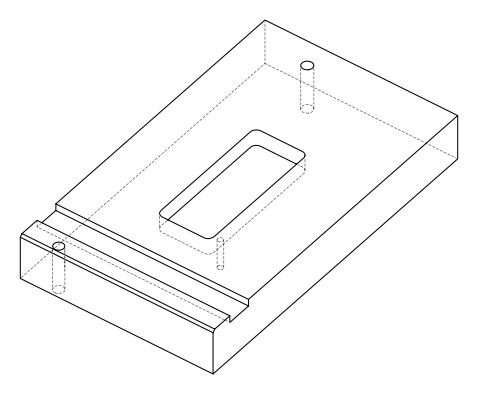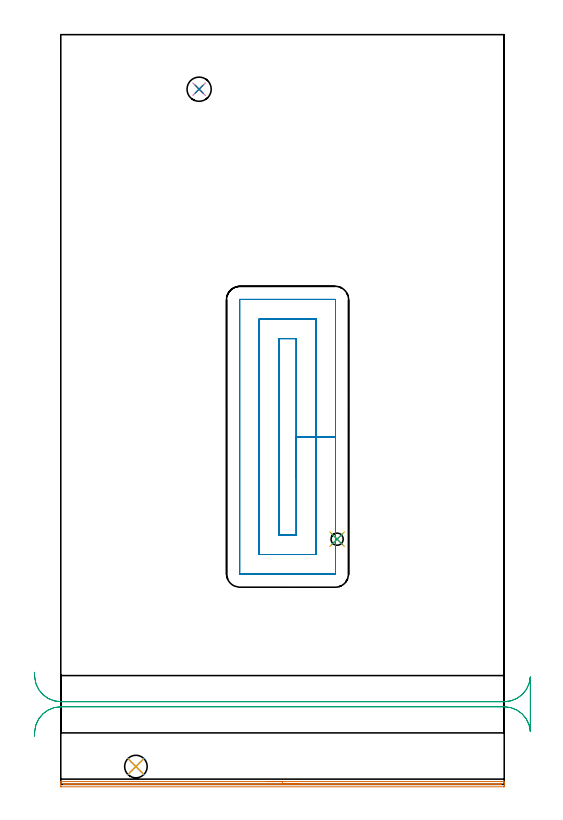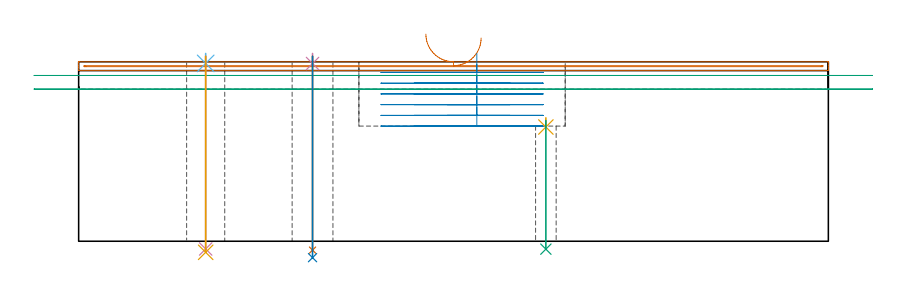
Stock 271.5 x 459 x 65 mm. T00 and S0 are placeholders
(PLAN: 11 operations, 8 tool changes, 22.5 min)
(1 AREA_MILL | FG_CHAMFER_SURFACE | UGT0205_001 | 4.49 min | 1390 mm3)
(2 MILL_RECTANGULAR_POCKET | POCKET_RECTANGULAR_STRAIGHT | UGT0201_008 | Follow Part, ap 4, ae 75% | 13.84 min | 319321 mm3)
(3 MILL_RECTANGULAR_SLOT | SLOT_RECTANGULAR | UGT0201_004 | Follow Part, ap 8, ae 75% | 2.75 min | 94596 mm3)
(4 SPOT_DRILL | STEP1HOLE | NXT0321_9005460120000 | 0.03 min | 145 mm3)
(5 SPOT_DRILL_1 | STEP1HOLE_1 | NXT0321_9005460120000 | 0.03 min | 8 mm3)
(6 SPOT_DRILL_2 | STEP1HOLE_2 | NXT0321_9005460120000 | 0.03 min | 61 mm3)
(7 DRILL_THROUGH_HOLE_INTO_CENTER | STEP1HOLE | NXT0301_065 | 0.28 min | 4469 mm3)
(8 DRILL_TO_ENLARGE_THROUGH_HOLE | STEP1HOLE | UGT0301_279 | 0.29 min | 6672 mm3)
(9 DRILL_THROUGH_HOLE_INTO_CENTER_1 | STEP1HOLE_1 | NXT0301_046 | 0.19 min | 1888 mm3)
(10 DRILL_THROUGH_HOLE_INTO_CENTER_2 | STEP1HOLE_2 | NXT0301_042 | 0.28 min | 2459 mm3)
(11 DRILL_TO_ENLARGE_THROUGH_HOLE_1 | STEP1HOLE_2 | NXT0301_103 | 0.29 min | 7154 mm3)
(TOOL UGT0205_001 | Chamfer Mill 20 x 3 x 45 deg. | D20 FL50 Z2)
(TOOL UGT0201_008 | End Mill 16 mm | D16 FL32 Z4)
(TOOL UGT0201_004 | End Mill 32 mm | D32 FL53 Z6)
(TOOL NXT0321_9005460120000 | NC Spot Drill, 142deg, 12mm, Carbide, Uncoated | D12 PA142 FL30 Z2)
(TOOL NXT0301_065 | Carbide Drill 9.4mm [860.1-0940-075A1-MM 2214] | D9.4 PA140 FL98 Z2)
(TOOL UGT0301_279 | Twist Drill 14.8 mm | D14.8 PA118 FL114 Z2)
(TOOL NXT0301_046 | Carbide Drill 7.5mm [860.1-0750-038A1-MM 2214] | D7.5 PA140 FL53 Z2)
(TOOL NXT0301_042 | Carbide Drill 7.1mm [860.1-0710-057A1-MM 2214] | D7.1 PA140 FL85 Z2)
(TOOL NXT0301_103 | Carbide Drill 13.8mm [860.1-1380-062A1-MM 2214] | D13.8 PA140 FL77 Z2)
(OP 1 AREA_MILL)
G17 G21 G94 G90
T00 M6
G54
G17 G0 G90 X125.75 Y1.7 S1061 M3
G43 Z75. H0
G94 G1 X125.788 Z74.128 F250.
X125.902 Z73.263
X126.091 Z72.412
X126.353 Z71.58
X126.687 Z70.774
X127.09 Z70.
X127.558 Z69.264
X128.09 Z68.572
X128.679 Z67.929
X129.322 Z67.339
X130.014 Z66.808
X130.75 Z66.34
X131.524 Z65.937
X132.33 Z65.603
X133.162 Z65.341
X134.014 Z65.152
X134.878 Z65.038
X135.75 Z65.
X271.346
X271.49 Y1.697 Z64.988
X271.498 Y1.599 Z64.891
X271.5 Y1.496 Z64.795
Y0.266 Z63.566
Y-0.335 Z62.961
Y-0.636 Z62.661
Y-1.205 Z62.091
X271.499 Y-1.496 Z61.801
X271.496 Y-1.498 Z61.8
X271.195 Y-1.5
X0.305
X0.004 Y-1.498
X0.001 Y-1.496 Z61.801
X0. Y-0.335 Z62.961
Y0.266 Z63.566
Y1.496 Z64.795
X0.002 Y1.599 Z64.891
X0.01 Y1.697 Z64.988
X0.154 Y1.7 Z65.
X135.75
Y0.286 Z63.586
X269.116 Y0.285 Z63.585
X269.375 Y0.282 Z63.582
X269.459 Y0.279 Z63.579
X269.491 Y0.275 Z63.575
X269.492 Y0.257 Z63.557
X269.496 Y0.164 Z63.464
X269.487 Y-0.079 Z63.221
X269.116 Y-0.083 Z63.217
X268.859 Y-0.085 Z63.215
X2.765 Y-0.086 Z63.214
X2.384 Y-0.085 Z63.215
X2.125 Y-0.083 Z63.217
X2.041 Y-0.079 Z63.221
X2.009 Y-0.075 Z63.225
X2.007 Y-0.057 Z63.243
X2.003 Y0.037 Z63.337
X2.01 Y0.261 Z63.561
X2.018 Y0.28 Z63.58
X2.027 Y0.282 Z63.582
X2.056 Y0.284 Z63.584
X2.118 Y0.285 Z63.585
X2.241 Y0.286 Z63.586
X135.75
X136.622 Z63.624
X137.486 Z63.738
X138.338 Z63.926
X139.17 Z64.189
X139.976 Z64.523
X140.75 Z64.925
X141.486 Z65.394
X142.178 Z65.925
X142.821 Z66.515
X143.41 Z67.158
X143.942 Z67.85
X144.41 Z68.586
X144.813 Z69.359
X145.147 Z70.165
X145.409 Z70.997
X145.598 Z71.849
X145.712 Z72.714
X145.75 Z73.586
G0 Z75.
M5
M2
(OP 2 MILL_RECTANGULAR_POCKET)
G17 G21 G94 G90
T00 M6
G54
G17 G0 G90 X144.2 Y187.111 S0 M3
G43 Z75. H0
Z68.
G94 G1 Y212.8 Z61.117 F250.
Y272.9 F500.
X133.5
Y152.7
X144.2
Y212.8
X156.2
Y284.9
X121.5
Y140.7
X156.2
Y212.8
X168.2
Y296.7
G3 X168. Y296.9 R0.2
G1 X109.7
G3 X109.5 Y296.7 R0.2
G1 Y128.9
G3 X109.7 Y128.7 R0.2
G1 X168.
G3 X168.2 Y128.9 R0.2
G1 Y212.8
Y213.8
G0 X144.2 Y187.111 Z64.117
G1 Y212.8 Z57.233 F250.
Y272.9 F500.
X133.5
Y152.7
X144.2
Y212.8
X156.2
Y284.9
X121.5
Y140.7
X156.2
Y212.8
X168.2
Y296.7
G3 X168. Y296.9 R0.2
G1 X109.7
G3 X109.5 Y296.7 R0.2
G1 Y128.9
G3 X109.7 Y128.7 R0.2
G1 X168.
G3 X168.2 Y128.9 R0.2
G1 Y212.8
Y213.8
G0 X144.2 Y187.111 Z60.233
G1 Y212.8 Z53.35 F250.
Y272.9 F500.
X133.5
Y152.7
X144.2
Y212.8
X156.2
Y284.9
X121.5
Y140.7
X156.2
Y212.8
X168.2
Y296.7
G3 X168. Y296.9 R0.2
G1 X109.7
G3 X109.5 Y296.7 R0.2
G1 Y128.9
G3 X109.7 Y128.7 R0.2
G1 X168.
G3 X168.2 Y128.9 R0.2
G1 Y212.8
Y213.8
G0 X144.2 Y187.111 Z56.35
G1 Y212.8 Z49.467 F250.
Y272.9 F500.
X133.5
Y152.7
X144.2
Y212.8
X156.2
Y284.9
X121.5
Y140.7
X156.2
Y212.8
X168.2
Y296.7
G3 X168. Y296.9 R0.2
G1 X109.7
G3 X109.5 Y296.7 R0.2
G1 Y128.9
G3 X109.7 Y128.7 R0.2
G1 X168.
G3 X168.2 Y128.9 R0.2
G1 Y212.8
Y213.8
G0 X144.2 Y187.111 Z52.467
G1 Y212.8 Z45.583 F250.
Y272.9 F500.
X133.5
Y152.7
X144.2
Y212.8
X156.2
Y284.9
X121.5
Y140.7
X156.2
Y212.8
X168.2
Y296.7
G3 X168. Y296.9 R0.2
G1 X109.7
G3 X109.5 Y296.7 R0.2
G1 Y128.9
G3 X109.7 Y128.7 R0.2
G1 X168.
G3 X168.2 Y128.9 R0.2
G1 Y212.8
Y213.8
G0 X144.2 Y187.111 Z48.583
G1 Y212.8 Z41.7 F250.
Y272.9 F500.
X133.5
Y152.7
X144.2
Y212.8
X156.2
Y284.9
X121.5
Y140.7
X156.2
Y212.8
X168.2
Y296.7
G3 X168. Y296.9 R0.2
G1 X109.7
G3 X109.5 Y296.7 R0.2
G1 Y128.9
G3 X109.7 Y128.7 R0.2
G1 X168.
G3 X168.2 Y128.9 R0.2
G1 Y212.8
Y213.8
G0 Z75.
M5
M2
(OP 3 MILL_RECTANGULAR_SLOT)
G17 G21 G94 G90
T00 M6
G54
G17 G0 G90 X-16.154 Y29.485 S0 M3
G43 Z75. H0
Z60.05
G94 G1 X-15.97 Y32.479 F250.
G2 X0. Y47.5 R16. F500.
G1 X271.5
G2 X287.47 Y32.479 R16.
G1 X287.5
Y65.621
X287.47
G2 X271.5 Y50.6 R16.
G1 X0.
G2 X-15.97 Y65.621 R16.
G1 X-16.154 Y68.615 F250.
G0 Y29.485 Z55.1
G1 X-15.97 Y32.479
G2 X0. Y47.5 R16. F500.
G1 X271.5
G2 X287.47 Y32.479 R16.
G1 X287.5
Y65.621
X287.47
G2 X271.5 Y50.6 R16.
G1 X0.
G2 X-15.97 Y65.621 R16.
G1 X-16.154 Y68.615 F250.
G0 Z75.
M5
M2
(OP 4 SPOT_DRILL)
G17 G21 G94 G90
T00 M6
G54
G17 G0 G90 X84.7 Y425.6 S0 M3
G43 Z75. H0
G94 G81 G98 Z64.363 F250. R68.
G80
M5
M2
(OP 5 SPOT_DRILL_1)
G17 G21 G94 G90
T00 M6
G54
G17 G0 G90 X169.2 Y150.1 S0 M3
G43 Z75. H0
G94 G81 G98 Z41.369 F250. R44.7
G80
M5
M2
(OP 6 SPOT_DRILL_2)
G17 G21 G94 G90
T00 M6
G54
G17 G0 G90 X46. Y10.9 S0 M3
G43 Z75. H0
G94 G81 G98 Z64.402 F250. R68.
G80
M5
M2
(OP 7 DRILL_THROUGH_HOLE_INTO_CENTER)
G17 G21 G94 G90
T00 M6
G54
G17 G0 G90 X84.7 Y425.6 S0 M3
G43 Z75. H1
G94 G73 G98 Z-3.211 F250. Q8.526 R67.
G80
M5
M2
(OP 8 DRILL_TO_ENLARGE_THROUGH_HOLE)
G17 G21 G94 G90
T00 M6
G54
G17 G0 G90 X84.7 Y425.6 S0 M3
G43 Z75. H0
G94 G73 G98 Z-5.946 F250. Q14.189 R67.
G80
M5
M2
(OP 9 DRILL_THROUGH_HOLE_INTO_CENTER_1)
G17 G21 G94 G90
T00 M6
G54
G17 G0 G90 X169.2 Y150.1 S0 M3
G43 Z75. H1
G94 G73 G98 Z-2.865 F250. Q7.427 R43.7
G80
M5
M2
(OP 10 DRILL_THROUGH_HOLE_INTO_CENTER_2)
G17 G21 G94 G90
T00 M6
G54
G17 G0 G90 X46. Y10.9 S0 M3
G43 Z75. H1
G94 G73 G98 Z-2.792 F250. Q6.779 R67.
G80
M5
M2
(OP 11 DRILL_TO_ENLARGE_THROUGH_HOLE_1)
G17 G21 G94 G90
T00 M6
G54
G17 G0 G90 X46. Y10.9 S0 M3
G43 Z75. H1
G94 G73 G98 Z-4.011 F250. Q11.502 R67.
G80
M5
M2
